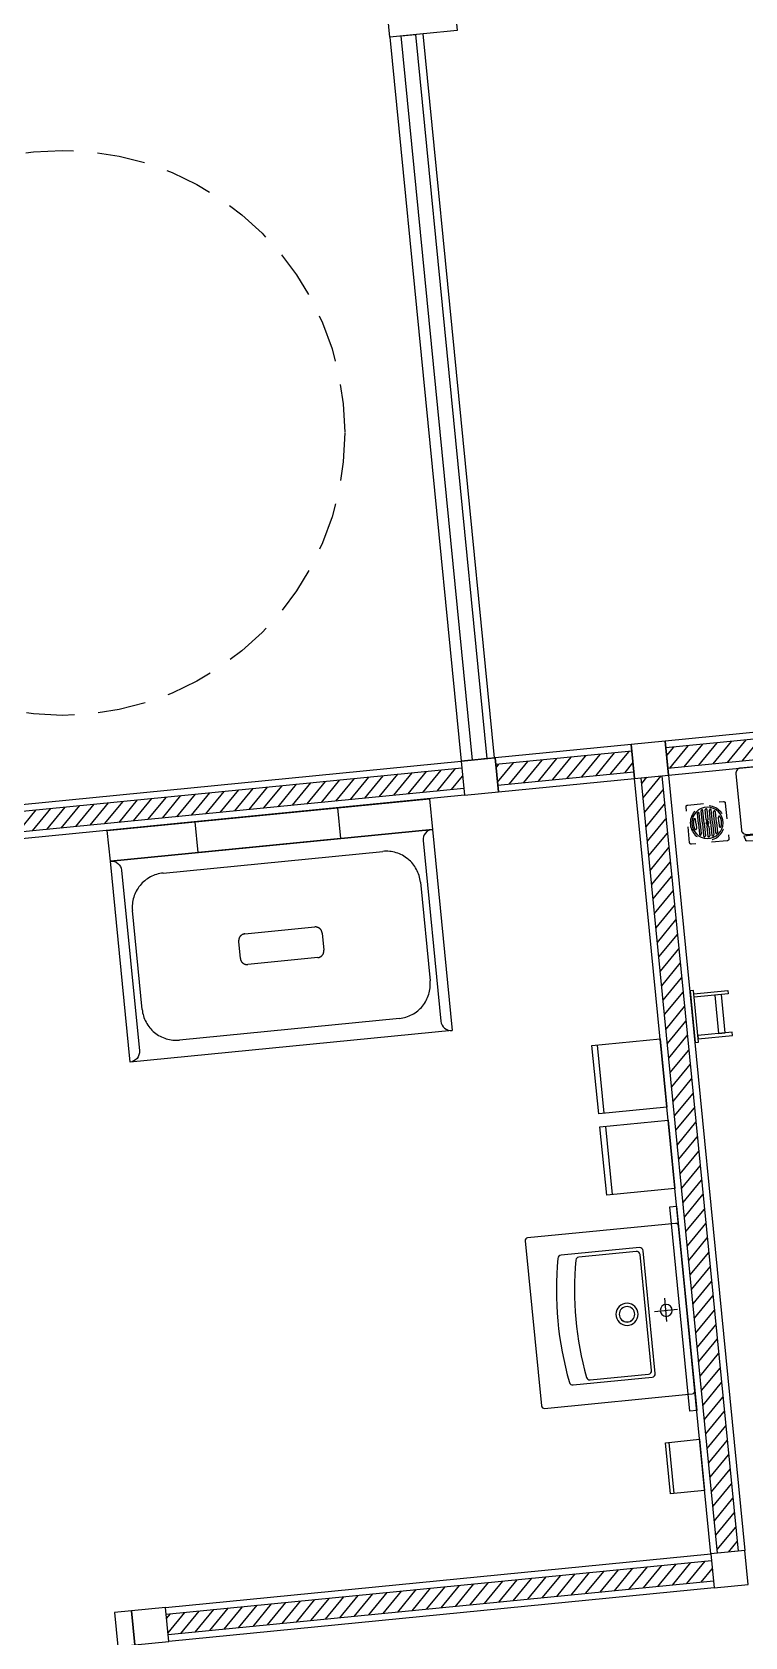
# Model space of a CAD drawing. Header units: millimetres. Extents: x -244126 to 368105, y -173968 to 259060.
# Drawn here: x -165924.63 to -165920.14, y 87852.63 to 87862.74 of the extents above; entities that cross this region are included whole.
import ezdxf
from ezdxf.xclip import XClip

# ---------------------------------------------------------------- set-up
doc = ezdxf.new("R2010")
doc.units = ezdxf.units.MM
doc.header["$MEASUREMENT"] = 0
doc.header["$XCLIPFRAME"] = 0
for name, pattern in [('DASHED2', [0.375, 0.25, -0.125]), ('HIDDEN', [9.525, 6.35, -3.175]), ('HIDDEN2', [0.1875, 0.125, -0.0625])]:
    doc.linetypes.add(name, pattern=pattern)
for name, color, linetype in [('A03-WALL', 3, 'Continuous'), ('A03-WALL HATCH', 251, 'Continuous'), ('A04-PLAN', 1, 'Continuous'), ('A04-PLAN 01', 1, 'Continuous'), ('A04-PLAN 02', 2, 'Continuous'), ('A04-PLAN 03', 3, 'Continuous'), ('A04-PLAN 05-WINDOW 01', 2, 'Continuous'), ('A08-WC 01', 2, 'Continuous'), ('WALL', 2, 'Continuous')]:
    doc.layers.add(name, color=color, linetype=linetype)
pattern_1 = [(224.999723, (-81.793317, -52.235154), (0.021213101, -0.021213306), [])]

# ---------------------------------------------------------------- blocks, each defined once
blk = doc.blocks.new('TF-0514_F-flat-1-flat-1-flat-1-flat-1-flat-1-flat-1')
at = {"color": 0, "linetype": 'ByBlock'}
blk.add_lwpolyline([(-0.2501, -0.008, -0.414214), (-0.2421, 0), (0.2421, 0, -0.414214), (0.2501, -0.008), (0.2501, -0.442, -0.414214), (0.2421, -0.45), (-0.2421, -0.45, -0.414214), (-0.2501, -0.442)], format="xyb", close=True, dxfattribs=at)
at = {"color": 0}
for points in [[(-0.0001, -0.0947), (-0.0001, -0.0272)], [(-0.0322, -0.0609), (0.0357, -0.0609)]]:
    blk.add_lwpolyline(points, dxfattribs=at)
at = {"color": 251}
blk.add_lwpolyline([(-0.1819, -0.362, -0.361962), (-0.1901, -0.3521), (-0.1901, -0.12, -0.414214), (-0.1801, -0.11), (0.1801, -0.11, -0.414214), (0.1901, -0.12), (0.1901, -0.3499, -0.358493), (0.1821, -0.3597, -0.094163)], format="xyb", close=True, dxfattribs=at)
at = {"color": 0}
blk.add_lwpolyline([(-0.1718, -0.3108, -0.364941), (-0.1801, -0.3009), (-0.1801, -0.13, -0.414214), (-0.1701, -0.12), (0.1701, -0.12, -0.414214), (0.1801, -0.13), (0.1801, -0.2988, -0.361472), (0.172, -0.3087, -0.08885)], format="xyb", close=True, dxfattribs=at)
at = {"color": 251}
for centre, radius in [((-0.0001, -0.06), 0.0175), ((-0.0001, -0.175), 0.0226), ((-0.0001, -0.175), 0.0225)]:
    blk.add_circle(centre, radius, dxfattribs=at)
at = {"color": 0}
blk.add_circle((-0.0001, -0.175), 0.0325, dxfattribs=at)
blk = doc.blocks.new('cfsdgvfcv')
at = {"layer": 'A04-PLAN 01', "linetype": 'Continuous'}
for points in [[(2098.0402, -3329.0113), (2098.9852, -3329.0113), (2098.9852, -3329.1013), (2098.0402, -3329.1013)], [(2098.0402, -3329.1013), (2098.9852, -3329.1013), (2098.9852, -3329.6913), (2098.0402, -3329.6913)]]:
    blk.add_lwpolyline(points, close=True, dxfattribs=at)
for points in [[(2098.0402, -3329.1013), (2098.0402, -3329.1013, -0.414214), (2098.0702, -3329.1313), (2098.0702, -3329.6613, -0.414214), (2098.0402, -3329.6913), (2098.0402, -3329.6913)], [(2098.9852, -3329.1013), (2098.9852, -3329.1013, 0.414214), (2098.9552, -3329.1313), (2098.9552, -3329.6613, 0.414214), (2098.9852, -3329.6913), (2098.9852, -3329.6913)]]:
    blk.add_lwpolyline(points, format="xyb", dxfattribs=at)
at = {"layer": 'A04-PLAN 01', "color": 252, "linetype": 'HIDDEN'}
for points in [[(2098.1902, -3329.1513), (2098.8352, -3329.1513, -0.414214), (2098.9352, -3329.2513), (2098.9352, -3329.5413, -0.414214), (2098.8352, -3329.6413), (2098.1902, -3329.6413, -0.414214), (2098.0902, -3329.5413), (2098.0902, -3329.2513, -0.414214)], [(2098.4102, -3329.3513), (2098.6152, -3329.3513, -0.414214), (2098.6352, -3329.3713), (2098.6352, -3329.4213, -0.414214), (2098.6152, -3329.4413), (2098.4102, -3329.4413, -0.414214), (2098.3902, -3329.4213), (2098.3902, -3329.3713, -0.414214)]]:
    blk.add_lwpolyline(points, format="xyb", close=True, dxfattribs=at)
at = {"layer": 'A04-PLAN 02', "linetype": 'Continuous'}
blk.add_lwpolyline([(2098.2981, -3329.0113), (2098.716, -3329.0113), (2098.716, -3329.1013), (2098.2981, -3329.1013)], close=True, dxfattribs=at)
blk = doc.blocks.new('CT-Plumbing-Fixture-ToiletRollHolder-2D-flat-13-flat-11')
at = {"color": 0}
for points in [[(-1.026, 0), (-0.874, 0), (-0.874, -0.01), (-1.026, -0.01)], [(-1.006, -0.11), (-1.006, -0.01), (-1.016, -0.01), (-1.016, -0.11)], [(-0.894, -0.11), (-0.894, -0.01), (-0.884, -0.01), (-0.884, -0.11)], [(-1.006, -0.09), (-1.006, -0.07), (-0.894, -0.07), (-0.894, -0.09)]]:
    blk.add_lwpolyline(points, close=True, dxfattribs=at)
blk = doc.blocks.new('A$C170A2CB1-flat-1-flat-11')
at = {"color": 0}
for p, q in [((-0.5779, 0.467), (-0.5779, 0.5051)), ((-0.5779, 0.5051), (-0.5642, 0.5005)), ((-0.5628, 0.4987), (-0.5609, 0.4651)), ((-0.5813, 0.4673), (-0.5779, 0.467)), ((-0.5813, 0.4326), (-0.5626, 0.4348)), ((-0.5609, 0.4611), (-0.5609, 0.4651)), ((-0.5609, 0.4611), (-0.5589, 0.4601)), ((-0.5609, 0.4391), (-0.5609, 0.4611)), ((-0.5609, 0.4391), (-0.5589, 0.4401)), ((-0.5609, 0.4368), (-0.5609, 0.4391)), ((-0.5589, 0.4401), (-0.5589, 0.4601)), ((-0.4708, 0.3387), (-0.4891, 0.3387)), ((-0.4541, 0.3478), (-0.4708, 0.3387)), ((-0.4708, 0.3059), (-0.4708, 0.3387)), ((-0.4891, 0.3059), (-0.4708, 0.3059)), ((-0.4708, 0.2534), (-0.4708, 0.3059)), ((-0.4708, 0.2534), (-0.4708, 0.2008)), ((-0.4891, 0.2008), (-0.4708, 0.2008)), ((-0.4708, 0.2008), (-0.4708, 0.1681)), ((-0.4708, 0.1681), (-0.4891, 0.1681)), ((-0.4541, 0.1589), (-0.4708, 0.1681))]:
    blk.add_line(p, q, dxfattribs=at)
at = {"color": 251}
blk.add_line((-0.5779, 0.467), (-0.5609, 0.4651), dxfattribs=at)
at = {"color": 0}
for points in [[(-0.3759, 0.0821), (-0.5813, 0.133), (-0.5813, 0.015, -0.414214), (-0.5963, 0), (-0.7613, 0, -0.414214), (-0.7763, 0.015), (-0.7763, 0.255), (-0.7763, 0.495, -0.414214), (-0.7613, 0.51), (-0.5963, 0.51, -0.414214), (-0.5813, 0.495), (-0.5813, 0.4673)], [(-0.5813, 0.4326), (-0.5813, 0.377), (-0.3759, 0.4279, -0.046564), (-0.3099, 0.439)], [(-0.4472, 0.3548, -0.434217), (-0.0501, 0.3387, -0.182634), (-0.019, 0.2534, -2.693815)], [(-0.3099, 0.439, -0.273811), (-0.0264, 0.3296, -0.16845), (0, 0.2534, -2.883082)], [(-0.4541, 0.3478, -0.008985), (-0.4472, 0.3548, -0.182634)], [(-0.4472, 0.1519, 0.434217), (-0.0501, 0.1681, 0.182634), (-0.019, 0.2534, 2.693815)], [(-0.3408, 0.0746, 0.302522), (-0.0264, 0.1772, 0.16845), (0, 0.2534, 2.883082)], [(-0.4541, 0.1589, 0.008985), (-0.4472, 0.1519, 0.182634)]]:
    blk.add_lwpolyline(points, format="xyb", dxfattribs=at)
for points in [[(-0.5813, 0.4673), (-0.5813, 0.4326)], [(-0.5813, 0.133), (-0.5813, 0.255), (-0.5813, 0.377)]]:
    blk.add_lwpolyline(points, dxfattribs=at)
at = {"color": 251}
for points in [[(-0.4472, 0.3776, -0.128175), (-0.3099, 0.439, -0.16845)], [(-0.4472, 0.3548), (-0.4472, 0.3776, -0.416606)], [(-0.4541, 0.2534), (-0.4541, 0.3478, -0.008985)], [(-0.4541, 0.2534), (-0.4541, 0.1589, 0.444938)], [(-0.4472, 0.1519), (-0.4472, 0.1292, 0.416606)], [(-0.4472, 0.1292, 0.101316), (-0.3408, 0.0746, 0.16845)]]:
    blk.add_lwpolyline(points, format="xyb", dxfattribs=at)
at = {"color": 0}
for centre, radius, start, end in [((-0.5648, 0.4986), 0.002, 3.2705, 71.5651), ((-0.5629, 0.4368), 0.002, 276.9927, 0), ((-0.4891, 0.3223), 0.0164, 90, 270), ((-0.4891, 0.1844), 0.0164, 90, 270), ((-0.2835, 0.43), 0.36, 255.1314, 260.8494)]:
    blk.add_arc(centre, radius, start, end, dxfattribs=at)
blk = doc.blocks.new('Floor Drain 115x115-1-flat-1-flat-11')
at = {"color": 251}
for p, q in [((-0.0104, 0.0031), (-0.0383, 0.0031)), ((0, 0.0151), (-0.0366, 0.0151)), ((0, 0.0096), (-0.0366, 0.0096)), ((0, 0.0266), (-0.0304, 0.0266)), ((0, 0.0211), (-0.0304, 0.0211)), ((0, 0.0336), (-0.0132, 0.0336)), ((-0.0022, 0.0007), (-0.0022, -0.0003)), ((-0.0022, 0.0007), (-0.0015, 0.0007)), ((-0.0005, 0.0024), (-0.0005, 0.0017)), ((-0.0005, 0.0024), (0, 0.0024)), ((0, 0.0336), (0.0132, 0.0336)), ((0, 0.0266), (0.0304, 0.0266)), ((0, 0.0211), (0.0304, 0.0211)), ((0, 0.0151), (0.0366, 0.0151)), ((0, 0.0096), (0.0366, 0.0096)), ((0.0005, 0.0024), (0, 0.0024)), ((0.0005, 0.0024), (0.0005, 0.0017)), ((0.0022, 0.0007), (0.0015, 0.0007)), ((0.0022, 0.0007), (0.0022, -0.0003)), ((0.0104, 0.0031), (0.0383, 0.0031)), ((-0.0104, -0.0027), (-0.0383, -0.0027)), ((0, -0.0092), (-0.0366, -0.0092)), ((0, -0.0147), (-0.0366, -0.0147)), ((0, -0.0207), (-0.0304, -0.0207)), ((0, -0.0262), (-0.0304, -0.0262)), ((0, -0.0332), (-0.0132, -0.0332)), ((-0.0022, -0.0003), (-0.0015, -0.0003)), ((-0.0005, -0.0013), (-0.0005, -0.002)), ((-0.0005, -0.002), (0, -0.002)), ((0.0005, -0.002), (0, -0.002)), ((0, -0.0092), (0.0366, -0.0092)), ((0, -0.0147), (0.0366, -0.0147)), ((0, -0.0207), (0.0304, -0.0207)), ((0, -0.0262), (0.0304, -0.0262)), ((0, -0.0332), (0.0132, -0.0332)), ((0.0005, -0.0013), (0.0005, -0.002)), ((0.0022, -0.0003), (0.0015, -0.0003)), ((0.0104, -0.0027), (0.0383, -0.0027))]:
    blk.add_line(p, q, dxfattribs=at)
at = {"color": 0, "linetype": 'HIDDEN2', "ltscale": 0.2}
blk.add_lwpolyline([(0.0525, -0.0575, 0.414214), (0.0575, -0.0525), (0.0575, 0.0525, 0.414214), (0.0525, 0.0575), (-0.0525, 0.0575, 0.414214), (-0.0575, 0.0525), (-0.0575, -0.0525, 0.414214), (-0.0525, -0.0575)], format="xyb", close=True, dxfattribs=at)
at = {"color": 251}
for points in [[(-0.0383, -0.0027, -0.025281), (-0.0386, -0.0027, -0.025147), (-0.0389, -0.0027, -0.024923), (-0.0391, -0.0026, -0.024654), (-0.0394, -0.0025, -0.024383), (-0.0397, -0.0024, -0.024147), (-0.0399, -0.0022, -0.023973), (-0.0401, -0.0021, -0.023881), (-0.0403, -0.0019, -0.023881), (-0.0405, -0.0017, -0.023973), (-0.0407, -0.0015, -0.024147), (-0.0408, -0.0012, -0.024383), (-0.0409, -0.001, -0.024654), (-0.041, -0.0007, -0.024923), (-0.0411, -0.0004, -0.025147), (-0.0412, -0.0001, -0.025281), (-0.0412, 0.0002, -0.025278), (-0.0412, 0.0005, -0.025138), (-0.0411, 0.0008, -0.024909), (-0.041, 0.001, -0.024638), (-0.0409, 0.0013, -0.024366), (-0.0408, 0.0015, -0.02413), (-0.0407, 0.0018, -0.023958), (-0.0405, 0.002, -0.023869), (-0.0403, 0.0022, -0.023874), (-0.0401, 0.0024, -0.023971), (-0.0399, 0.0026, -0.02415), (-0.0397, 0.0027, -0.024393), (-0.0394, 0.0028, -0.024671), (-0.0391, 0.0029, -0.024945), (-0.0389, 0.003, -0.025175), (-0.0386, 0.0031, -0.025313), (-0.0383, 0.0031)], [(-0.0366, 0.0096, -0.025311), (-0.0368, 0.0096, -0.025173), (-0.0371, 0.0096, -0.024945), (-0.0374, 0.0097, -0.024672), (-0.0376, 0.0098, -0.024395), (-0.0379, 0.0099, -0.024152), (-0.0381, 0.01, -0.023973), (-0.0383, 0.0102, -0.023876), (-0.0385, 0.0104, -0.023871), (-0.0387, 0.0106, -0.02396), (-0.0388, 0.0108, -0.024131), (-0.039, 0.011, -0.024366), (-0.0391, 0.0112, -0.024637), (-0.0392, 0.0115, -0.024907), (-0.0393, 0.0118, -0.025135), (-0.0393, 0.012, -0.025274), (-0.0393, 0.0123, -0.025251), (-0.0393, 0.0126, -0.025125), (-0.0393, 0.0129, -0.024908), (-0.0392, 0.0131, -0.024647), (-0.0391, 0.0134, -0.024382), (-0.039, 0.0136, -0.02415), (-0.0388, 0.0139, -0.02398), (-0.0387, 0.0141, -0.023891), (-0.0385, 0.0143, -0.023893), (-0.0383, 0.0144, -0.023985), (-0.0381, 0.0146, -0.024158), (-0.0379, 0.0147, -0.024393), (-0.0376, 0.0149, -0.024662), (-0.0374, 0.0149, -0.024927), (-0.0371, 0.015, -0.025147), (-0.0368, 0.0151, -0.025278), (-0.0366, 0.0151)], [(-0.0304, 0.0211, -0.025277), (-0.0307, 0.0211, -0.025144), (-0.031, 0.0211, -0.024922), (-0.0312, 0.0212, -0.024654), (-0.0315, 0.0213, -0.024384), (-0.0317, 0.0214, -0.024149), (-0.0319, 0.0215, -0.023975), (-0.0321, 0.0217, -0.023884), (-0.0323, 0.0219, -0.023884), (-0.0325, 0.0221, -0.023975), (-0.0327, 0.0223, -0.024149), (-0.0328, 0.0225, -0.024384), (-0.0329, 0.0227, -0.024654), (-0.033, 0.023, -0.024922), (-0.0331, 0.0233, -0.025144), (-0.0331, 0.0235, -0.025277), (-0.0331, 0.0238, -0.025277), (-0.0331, 0.0241, -0.025144), (-0.0331, 0.0244, -0.024922), (-0.033, 0.0246, -0.024654), (-0.0329, 0.0249, -0.024384), (-0.0328, 0.0251, -0.024149), (-0.0327, 0.0254, -0.023975), (-0.0325, 0.0256, -0.023884), (-0.0323, 0.0258, -0.023884), (-0.0321, 0.0259, -0.023975), (-0.0319, 0.0261, -0.024149), (-0.0317, 0.0262, -0.024384), (-0.0315, 0.0264, -0.024654), (-0.0312, 0.0264, -0.024922), (-0.031, 0.0265, -0.025144), (-0.0307, 0.0266, -0.025277), (-0.0304, 0.0266)], [(-0.0132, 0.0336, -0.025274), (-0.0135, 0.0336, -0.025135), (-0.0137, 0.0336, -0.024907), (-0.014, 0.0337, -0.024637), (-0.0143, 0.0338, -0.024366), (-0.0145, 0.0339, -0.024131), (-0.0147, 0.034, -0.02396), (-0.0149, 0.0342, -0.023871), (-0.0151, 0.0344, -0.023876), (-0.0153, 0.0346, -0.023973), (-0.0155, 0.0348, -0.024152), (-0.0156, 0.035, -0.024395), (-0.0157, 0.0352, -0.024672), (-0.0158, 0.0355, -0.024945), (-0.0159, 0.0358, -0.025173), (-0.0159, 0.036, -0.025311), (-0.0159, 0.0363, -0.019531), (-0.0159, 0.0365, -0.019414), (-0.0159, 0.0367, -0.01928), (-0.0159, 0.037, -0.019142), (-0.0158, 0.0372, -0.019015), (-0.0157, 0.0374, -0.018908), (-0.0156, 0.0375, -0.01883), (-0.0155, 0.0377, -0.018787), (-0.0154, 0.0379, -0.018781), (-0.0153, 0.0381, -0.018812), (-0.0152, 0.0382, -0.018878), (-0.015, 0.0384, -0.018975), (-0.0149, 0.0385, -0.019092), (-0.0147, 0.0386, -0.019222), (-0.0145, 0.0387, -0.01935), (-0.0143, 0.0388, -0.019463), (-0.0141, 0.0389)], [(-0.0141, 0.0389, -0.010943), (-0.0124, 0.0395, -0.010929), (-0.0107, 0.04, -0.01092), (-0.0089, 0.0404, -0.010916), (-0.0072, 0.0408, -0.010916), (-0.0054, 0.041, -0.010922), (-0.0036, 0.0412, -0.010933), (-0.0018, 0.0413, -0.010948), (0, 0.0414)], [(-0.0104, 0.0031, -0.02531), (-0.0101, 0.0031, -0.025166), (-0.0098, 0.003, -0.024932), (-0.0095, 0.0029, -0.024655), (-0.0093, 0.0028, -0.024376), (-0.009, 0.0027, -0.024134), (-0.0088, 0.0026, -0.023956), (-0.0086, 0.0024, -0.023862), (-0.0083, 0.0022, -0.023862), (-0.0082, 0.002, -0.023956), (-0.008, 0.0018, -0.024134), (-0.0078, 0.0015, -0.024376), (-0.0077, 0.0013, -0.024655), (-0.0076, 0.001, -0.024932), (-0.0076, 0.0008, -0.025166), (-0.0075, 0.0005, -0.02531), (-0.0075, 0.0002, -0.025313), (-0.0075, -0.0001, -0.025175), (-0.0076, -0.0004, -0.024945), (-0.0076, -0.0007, -0.024671), (-0.0077, -0.001, -0.024393), (-0.0078, -0.0012, -0.02415), (-0.008, -0.0015, -0.023971), (-0.0082, -0.0017, -0.023874), (-0.0083, -0.0019, -0.023869), (-0.0086, -0.0021, -0.023958), (-0.0088, -0.0022, -0.02413), (-0.009, -0.0024, -0.024366), (-0.0093, -0.0025, -0.024638), (-0.0095, -0.0026, -0.024909), (-0.0098, -0.0027, -0.025138), (-0.0101, -0.0027, -0.025278), (-0.0104, -0.0027)], [(-0.0005, 0.0017, -0.012652), (-0.0005, 0.0016, -0.012633), (-0.0005, 0.0016, -0.012598), (-0.0005, 0.0015, -0.01255), (-0.0005, 0.0015, -0.012493), (-0.0005, 0.0014, -0.012429), (-0.0005, 0.0014, -0.01236), (-0.0006, 0.0013, -0.01229), (-0.0006, 0.0013, -0.012222), (-0.0006, 0.0012, -0.012156), (-0.0006, 0.0012, -0.012096), (-0.0006, 0.0011, -0.012043), (-0.0007, 0.0011, -0.011999), (-0.0007, 0.0011, -0.011965), (-0.0007, 0.001, -0.011942), (-0.0008, 0.001, -0.01193), (-0.0008, 0.001, -0.01193), (-0.0008, 0.0009, -0.011942), (-0.0009, 0.0009, -0.011965), (-0.0009, 0.0009, -0.011999), (-0.0009, 0.0008, -0.012043), (-0.001, 0.0008, -0.012096), (-0.001, 0.0008, -0.012156), (-0.0011, 0.0008, -0.012222), (-0.0011, 0.0007, -0.01229), (-0.0012, 0.0007, -0.01236), (-0.0012, 0.0007, -0.012429), (-0.0012, 0.0007, -0.012493), (-0.0013, 0.0007, -0.01255), (-0.0013, 0.0007, -0.012598), (-0.0014, 0.0007, -0.012633), (-0.0014, 0.0007, -0.012652), (-0.0015, 0.0007)], [(0, 0.0414, -0.010947), (0.0018, 0.0413, -0.010931), (0.0036, 0.0412, -0.010921), (0.0054, 0.041, -0.010916), (0.0072, 0.0408, -0.010918), (0.0089, 0.0404, -0.010926), (0.0107, 0.04, -0.01094), (0.0124, 0.0395, -0.010959), (0.0141, 0.0389)], [(0.0015, 0.0007, -0.012652), (0.0014, 0.0007, -0.012633), (0.0014, 0.0007, -0.012598), (0.0013, 0.0007, -0.01255), (0.0013, 0.0007, -0.012493), (0.0013, 0.0007, -0.012429), (0.0012, 0.0007, -0.01236), (0.0012, 0.0007, -0.01229), (0.0011, 0.0007, -0.012222), (0.0011, 0.0008, -0.012156), (0.001, 0.0008, -0.012096), (0.001, 0.0008, -0.012043), (0.0009, 0.0008, -0.011999), (0.0009, 0.0009, -0.011965), (0.0009, 0.0009, -0.011942), (0.0008, 0.0009, -0.01193), (0.0008, 0.001, -0.01193), (0.0008, 0.001, -0.011942), (0.0007, 0.001, -0.011965), (0.0007, 0.0011, -0.011999), (0.0007, 0.0011, -0.012043), (0.0006, 0.0011, -0.012096), (0.0006, 0.0012, -0.012156), (0.0006, 0.0012, -0.012222), (0.0006, 0.0013, -0.01229), (0.0006, 0.0013, -0.01236), (0.0005, 0.0014, -0.012429), (0.0005, 0.0014, -0.012493), (0.0005, 0.0015, -0.01255), (0.0005, 0.0015, -0.012598), (0.0005, 0.0016, -0.012633), (0.0005, 0.0016, -0.012652), (0.0005, 0.0017)], [(0.0104, -0.0027, -0.025278), (0.0101, -0.0027, -0.025138), (0.0098, -0.0027, -0.024909), (0.0095, -0.0026, -0.024638), (0.0093, -0.0025, -0.024366), (0.009, -0.0024, -0.02413), (0.0088, -0.0022, -0.023958), (0.0086, -0.0021, -0.023869), (0.0084, -0.0019, -0.023874), (0.0082, -0.0017, -0.023971), (0.008, -0.0015, -0.02415), (0.0079, -0.0012, -0.024393), (0.0077, -0.001, -0.024671), (0.0076, -0.0007, -0.024945), (0.0076, -0.0004, -0.025175), (0.0075, -0.0001, -0.025313), (0.0075, 0.0002, -0.02531), (0.0075, 0.0005, -0.025166), (0.0076, 0.0008, -0.024932), (0.0076, 0.001, -0.024655), (0.0077, 0.0013, -0.024376), (0.0079, 0.0015, -0.024134), (0.008, 0.0018, -0.023956), (0.0082, 0.002, -0.023862), (0.0084, 0.0022, -0.023862), (0.0086, 0.0024, -0.023956), (0.0088, 0.0026, -0.024134), (0.009, 0.0027, -0.024376), (0.0093, 0.0028, -0.024655), (0.0095, 0.0029, -0.024932), (0.0098, 0.003, -0.025166), (0.0101, 0.0031, -0.02531), (0.0104, 0.0031)], [(0.0158, 0.0354, -0.019529), (0.0157, 0.0352, -0.019418), (0.0156, 0.035, -0.019289), (0.0155, 0.0348, -0.019156), (0.0154, 0.0346, -0.019033), (0.0152, 0.0345, -0.01893), (0.0151, 0.0343, -0.018855), (0.0149, 0.0342, -0.018814), (0.0148, 0.0341, -0.01881), (0.0146, 0.034, -0.018842), (0.0144, 0.0339, -0.018909), (0.0142, 0.0338, -0.019005), (0.014, 0.0337, -0.019123), (0.0138, 0.0336, -0.01925), (0.0136, 0.0336, -0.019377), (0.0134, 0.0336, -0.019487), (0.0132, 0.0336)], [(0.0141, 0.0389, -0.012674), (0.0143, 0.0389, -0.012652), (0.0144, 0.0388, -0.012614), (0.0145, 0.0387, -0.012564), (0.0146, 0.0387, -0.024946), (0.0148, 0.0385, -0.024664), (0.0151, 0.0383, -0.024382), (0.0152, 0.0381, -0.024135), (0.0154, 0.0379, -0.023954), (0.0156, 0.0377, -0.023856), (0.0157, 0.0375, -0.023852), (0.0158, 0.0372, -0.023942), (0.0159, 0.037, -0.024117), (0.0159, 0.0367, -0.024356), (0.0159, 0.0365, -0.024632), (0.0159, 0.0362, -0.024908), (0.0159, 0.0359, -0.012544), (0.0159, 0.0358, -0.012593), (0.0159, 0.0357, -0.01263), (0.0158, 0.0355, -0.012651), (0.0158, 0.0354)], [(0.0304, 0.0266, -0.025277), (0.0307, 0.0266, -0.025144), (0.031, 0.0265, -0.024922), (0.0312, 0.0264, -0.024654), (0.0315, 0.0264, -0.024384), (0.0317, 0.0262, -0.024149), (0.0319, 0.0261, -0.023975), (0.0322, 0.0259, -0.023884), (0.0323, 0.0258, -0.023884), (0.0325, 0.0256, -0.023975), (0.0327, 0.0254, -0.024149), (0.0328, 0.0251, -0.024384), (0.0329, 0.0249, -0.024654), (0.033, 0.0246, -0.024922), (0.0331, 0.0244, -0.025144), (0.0331, 0.0241, -0.025277), (0.0332, 0.0238, -0.025277), (0.0331, 0.0235, -0.025144), (0.0331, 0.0233, -0.024922), (0.033, 0.023, -0.024654), (0.0329, 0.0227, -0.024384), (0.0328, 0.0225, -0.024149), (0.0327, 0.0223, -0.023975), (0.0325, 0.0221, -0.023884), (0.0323, 0.0219, -0.023884), (0.0322, 0.0217, -0.023975), (0.0319, 0.0215, -0.024149), (0.0317, 0.0214, -0.024384), (0.0315, 0.0213, -0.024654), (0.0312, 0.0212, -0.024922), (0.031, 0.0211, -0.025144), (0.0307, 0.0211, -0.025277), (0.0304, 0.0211)], [(0.0366, 0.0151, -0.025278), (0.0368, 0.0151, -0.025147), (0.0371, 0.015, -0.024927), (0.0374, 0.0149, -0.024662), (0.0376, 0.0149, -0.024393), (0.0379, 0.0147, -0.024158), (0.0381, 0.0146, -0.023985), (0.0383, 0.0144, -0.023893), (0.0385, 0.0143, -0.023891), (0.0387, 0.0141, -0.02398), (0.0388, 0.0139, -0.02415), (0.039, 0.0136, -0.024382), (0.0391, 0.0134, -0.024647), (0.0392, 0.0131, -0.024908), (0.0393, 0.0129, -0.025125), (0.0393, 0.0126, -0.025251), (0.0393, 0.0123, -0.025274), (0.0393, 0.012, -0.025135), (0.0393, 0.0118, -0.024907), (0.0392, 0.0115, -0.024637), (0.0391, 0.0112, -0.024366), (0.039, 0.011, -0.024131), (0.0388, 0.0108, -0.02396), (0.0387, 0.0106, -0.023871), (0.0385, 0.0104, -0.023876), (0.0383, 0.0102, -0.023973), (0.0381, 0.01, -0.024152), (0.0379, 0.0099, -0.024395), (0.0376, 0.0098, -0.024672), (0.0374, 0.0097, -0.024945), (0.0371, 0.0096, -0.025173), (0.0368, 0.0096, -0.025311), (0.0366, 0.0096)], [(0.0383, 0.0031, -0.02531), (0.0386, 0.0031, -0.025166), (0.0389, 0.003, -0.024932), (0.0391, 0.0029, -0.024655), (0.0394, 0.0028, -0.024376), (0.0397, 0.0027, -0.024134), (0.0399, 0.0026, -0.023956), (0.0401, 0.0024, -0.023862), (0.0403, 0.0022, -0.023862), (0.0405, 0.002, -0.023956), (0.0407, 0.0018, -0.024134), (0.0408, 0.0015, -0.024376), (0.041, 0.0013, -0.024655), (0.041, 0.001, -0.024932), (0.0411, 0.0008, -0.025166), (0.0412, 0.0005, -0.02531), (0.0412, 0.0002, -0.025313), (0.0412, -0.0001, -0.025175), (0.0411, -0.0004, -0.024945), (0.041, -0.0007, -0.024671), (0.041, -0.001, -0.024393), (0.0408, -0.0012, -0.02415), (0.0407, -0.0015, -0.023971), (0.0405, -0.0017, -0.023874), (0.0403, -0.0019, -0.023869), (0.0401, -0.0021, -0.023958), (0.0399, -0.0022, -0.02413), (0.0397, -0.0024, -0.024366), (0.0394, -0.0025, -0.024638), (0.0391, -0.0026, -0.024909), (0.0389, -0.0027, -0.025138), (0.0386, -0.0027, -0.025278), (0.0383, -0.0027)], [(-0.0366, -0.0147, -0.025311), (-0.0368, -0.0147, -0.025173), (-0.0371, -0.0147, -0.024945), (-0.0374, -0.0146, -0.024672), (-0.0376, -0.0145, -0.024395), (-0.0379, -0.0144, -0.024152), (-0.0381, -0.0143, -0.023973), (-0.0383, -0.0141, -0.023876), (-0.0385, -0.0139, -0.023871), (-0.0387, -0.0137, -0.02396), (-0.0388, -0.0135, -0.024131), (-0.039, -0.0133, -0.024366), (-0.0391, -0.0131, -0.024637), (-0.0392, -0.0128, -0.024907), (-0.0393, -0.0125, -0.025135), (-0.0393, -0.0123, -0.025274), (-0.0393, -0.012, -0.025299), (-0.0393, -0.0117, -0.025154), (-0.0393, -0.0114, -0.024921), (-0.0392, -0.0112, -0.024645), (-0.0391, -0.0109, -0.024369), (-0.039, -0.0107, -0.024129), (-0.0388, -0.0104, -0.023954), (-0.0387, -0.0102, -0.023864), (-0.0385, -0.01, -0.023867), (-0.0383, -0.0099, -0.023963), (-0.0381, -0.0097, -0.024143), (-0.0379, -0.0096, -0.024386), (-0.0376, -0.0094, -0.024664), (-0.0374, -0.0094, -0.02494), (-0.0371, -0.0093, -0.02517), (-0.0368, -0.0092, -0.02531), (-0.0366, -0.0092)], [(-0.0304, -0.0262, -0.025311), (-0.0307, -0.0262, -0.025173), (-0.031, -0.0262, -0.024945), (-0.0312, -0.0261, -0.024672), (-0.0315, -0.026, -0.024395), (-0.0317, -0.0259, -0.024152), (-0.0319, -0.0258, -0.023973), (-0.0321, -0.0256, -0.023876), (-0.0323, -0.0254, -0.023871), (-0.0325, -0.0252, -0.02396), (-0.0327, -0.025, -0.024131), (-0.0328, -0.0248, -0.024366), (-0.0329, -0.0246, -0.024637), (-0.033, -0.0243, -0.024907), (-0.0331, -0.024, -0.025135), (-0.0331, -0.0238, -0.025274), (-0.0331, -0.0235, -0.025299), (-0.0331, -0.0232, -0.025154), (-0.0331, -0.0229, -0.024921), (-0.033, -0.0227, -0.024645), (-0.0329, -0.0224, -0.024369), (-0.0328, -0.0222, -0.024129), (-0.0327, -0.0219, -0.023954), (-0.0325, -0.0217, -0.023864), (-0.0323, -0.0215, -0.023867), (-0.0321, -0.0214, -0.023963), (-0.0319, -0.0212, -0.024143), (-0.0317, -0.0211, -0.024386), (-0.0315, -0.0209, -0.024664), (-0.0312, -0.0209, -0.02494), (-0.031, -0.0208, -0.02517), (-0.0307, -0.0207, -0.02531), (-0.0304, -0.0207)], [(-0.0141, -0.0386, -0.012674), (-0.0143, -0.0385, -0.012651), (-0.0144, -0.0385, -0.012614), (-0.0145, -0.0384, -0.012564), (-0.0146, -0.0383, -0.024945), (-0.0148, -0.0382, -0.024665), (-0.0151, -0.038, -0.024386), (-0.0152, -0.0378, -0.024142), (-0.0154, -0.0376, -0.023965), (-0.0155, -0.0374, -0.023872), (-0.0157, -0.0371, -0.023874), (-0.0158, -0.0369, -0.02397), (-0.0159, -0.0367, -0.024151), (-0.0159, -0.0364, -0.024396), (-0.0159, -0.0361, -0.024678), (-0.0159, -0.0359, -0.024958), (-0.0159, -0.0356, -0.01257), (-0.0159, -0.0354, -0.01262), (-0.0159, -0.0353, -0.012657), (-0.0158, -0.0352, -0.012678), (-0.0158, -0.035)], [(-0.0158, -0.035, -0.01961), (-0.0157, -0.0348, -0.019479), (-0.0156, -0.0347, -0.019332), (-0.0155, -0.0345, -0.019183), (-0.0154, -0.0343, -0.019045), (-0.0152, -0.0341, -0.01893), (-0.0151, -0.034, -0.018847), (-0.0149, -0.0339, -0.0188), (-0.0148, -0.0337, -0.018793), (-0.0146, -0.0336, -0.018826), (-0.0144, -0.0335, -0.018896), (-0.0142, -0.0334, -0.018998), (-0.014, -0.0334, -0.019124), (-0.0138, -0.0333, -0.019263), (-0.0136, -0.0333, -0.019402), (-0.0134, -0.0332, -0.019527), (-0.0132, -0.0332)], [(0, -0.041, -0.010967), (-0.0018, -0.041, -0.010947), (-0.0036, -0.0409, -0.01093), (-0.0054, -0.0407, -0.010919), (-0.0072, -0.0404, -0.010913), (-0.0089, -0.0401, -0.010912), (-0.0107, -0.0396, -0.010916), (-0.0124, -0.0391, -0.010924), (-0.0141, -0.0386)], [(-0.0015, -0.0003, -0.012652), (-0.0014, -0.0003, -0.012633), (-0.0014, -0.0003, -0.012598), (-0.0013, -0.0003, -0.01255), (-0.0013, -0.0004, -0.012493), (-0.0012, -0.0004, -0.012429), (-0.0012, -0.0004, -0.01236), (-0.0012, -0.0004, -0.01229), (-0.0011, -0.0004, -0.012222), (-0.0011, -0.0004, -0.012156), (-0.001, -0.0005, -0.012096), (-0.001, -0.0005, -0.012043), (-0.0009, -0.0005, -0.011999), (-0.0009, -0.0005, -0.011965), (-0.0009, -0.0006, -0.011942), (-0.0008, -0.0006, -0.01193), (-0.0008, -0.0006, -0.01193), (-0.0008, -0.0007, -0.011942), (-0.0007, -0.0007, -0.011965), (-0.0007, -0.0007, -0.011999), (-0.0007, -0.0008, -0.012043), (-0.0006, -0.0008, -0.012096), (-0.0006, -0.0009, -0.012156), (-0.0006, -0.0009, -0.012222), (-0.0006, -0.0009, -0.01229), (-0.0006, -0.001, -0.01236), (-0.0005, -0.001, -0.012429), (-0.0005, -0.0011, -0.012493), (-0.0005, -0.0011, -0.01255), (-0.0005, -0.0012, -0.012598), (-0.0005, -0.0012, -0.012633), (-0.0005, -0.0013, -0.012652), (-0.0005, -0.0013)], [(0.0141, -0.0386, -0.01094), (0.0124, -0.0391, -0.010926), (0.0107, -0.0396, -0.010917), (0.0089, -0.0401, -0.010915), (0.0072, -0.0404, -0.010919), (0.0054, -0.0407, -0.010929), (0.0036, -0.0409, -0.010945), (0.0018, -0.041, -0.010966), (0, -0.041)], [(0.0005, -0.0013, -0.012652), (0.0005, -0.0013, -0.012633), (0.0005, -0.0012, -0.012598), (0.0005, -0.0012, -0.01255), (0.0005, -0.0011, -0.012493), (0.0005, -0.0011, -0.012429), (0.0005, -0.001, -0.01236), (0.0006, -0.001, -0.01229), (0.0006, -0.0009, -0.012222), (0.0006, -0.0009, -0.012156), (0.0006, -0.0009, -0.012096), (0.0006, -0.0008, -0.012043), (0.0007, -0.0008, -0.011999), (0.0007, -0.0007, -0.011965), (0.0007, -0.0007, -0.011942), (0.0008, -0.0007, -0.01193), (0.0008, -0.0006, -0.01193), (0.0008, -0.0006, -0.011942), (0.0009, -0.0006, -0.011965), (0.0009, -0.0005, -0.011999), (0.0009, -0.0005, -0.012043), (0.001, -0.0005, -0.012096), (0.001, -0.0005, -0.012156), (0.0011, -0.0004, -0.012222), (0.0011, -0.0004, -0.01229), (0.0012, -0.0004, -0.01236), (0.0012, -0.0004, -0.012429), (0.0013, -0.0004, -0.012493), (0.0013, -0.0004, -0.01255), (0.0013, -0.0003, -0.012598), (0.0014, -0.0003, -0.012633), (0.0014, -0.0003, -0.012652), (0.0015, -0.0003)], [(0.0132, -0.0332, -0.025299), (0.0135, -0.0332, -0.025154), (0.0137, -0.0333, -0.024921), (0.014, -0.0334, -0.024645), (0.0143, -0.0334, -0.024369), (0.0145, -0.0336, -0.024129), (0.0147, -0.0337, -0.023954), (0.0149, -0.0339, -0.023864), (0.0151, -0.034, -0.023867), (0.0153, -0.0342, -0.023963), (0.0155, -0.0344, -0.024143), (0.0156, -0.0347, -0.024386), (0.0157, -0.0349, -0.024664), (0.0158, -0.0352, -0.02494), (0.0159, -0.0354, -0.02517), (0.0159, -0.0357, -0.02531), (0.0159, -0.036, -0.019531), (0.0159, -0.0362, -0.019415), (0.0159, -0.0364, -0.019282), (0.0159, -0.0366, -0.019147), (0.0158, -0.0368, -0.019022), (0.0157, -0.037, -0.018918), (0.0156, -0.0372, -0.018844), (0.0155, -0.0374, -0.018805), (0.0154, -0.0376, -0.018803), (0.0153, -0.0377, -0.018839), (0.0152, -0.0379, -0.01891), (0.015, -0.038, -0.01901), (0.0149, -0.0382, -0.019132), (0.0147, -0.0383, -0.019265), (0.0145, -0.0384, -0.019396), (0.0143, -0.0385, -0.019511), (0.0141, -0.0386)], [(0.0304, -0.0207, -0.02531), (0.0307, -0.0207, -0.02517), (0.031, -0.0208, -0.02494), (0.0312, -0.0209, -0.024664), (0.0315, -0.0209, -0.024386), (0.0317, -0.0211, -0.024143), (0.0319, -0.0212, -0.023963), (0.0322, -0.0214, -0.023867), (0.0323, -0.0215, -0.023864), (0.0325, -0.0217, -0.023954), (0.0327, -0.0219, -0.024129), (0.0328, -0.0222, -0.024369), (0.0329, -0.0224, -0.024645), (0.033, -0.0227, -0.024921), (0.0331, -0.0229, -0.025154), (0.0331, -0.0232, -0.025299), (0.0332, -0.0235, -0.025274), (0.0331, -0.0238, -0.025135), (0.0331, -0.024, -0.024907), (0.033, -0.0243, -0.024637), (0.0329, -0.0246, -0.024366), (0.0328, -0.0248, -0.024131), (0.0327, -0.025, -0.02396), (0.0325, -0.0252, -0.023871), (0.0323, -0.0254, -0.023876), (0.0322, -0.0256, -0.023973), (0.0319, -0.0258, -0.024152), (0.0317, -0.0259, -0.024395), (0.0315, -0.026, -0.024672), (0.0312, -0.0261, -0.024945), (0.031, -0.0262, -0.025173), (0.0307, -0.0262, -0.025311), (0.0304, -0.0262)], [(0.0366, -0.0092, -0.02531), (0.0368, -0.0092, -0.02517), (0.0371, -0.0093, -0.02494), (0.0374, -0.0094, -0.024664), (0.0376, -0.0094, -0.024386), (0.0379, -0.0096, -0.024143), (0.0381, -0.0097, -0.023963), (0.0383, -0.0099, -0.023867), (0.0385, -0.01, -0.023864), (0.0387, -0.0102, -0.023954), (0.0388, -0.0104, -0.024129), (0.039, -0.0107, -0.024369), (0.0391, -0.0109, -0.024645), (0.0392, -0.0112, -0.024921), (0.0393, -0.0114, -0.025154), (0.0393, -0.0117, -0.025299), (0.0393, -0.012, -0.025274), (0.0393, -0.0123, -0.025135), (0.0393, -0.0125, -0.024907), (0.0392, -0.0128, -0.024637), (0.0391, -0.0131, -0.024366), (0.039, -0.0133, -0.024131), (0.0388, -0.0135, -0.02396), (0.0387, -0.0137, -0.023871), (0.0385, -0.0139, -0.023876), (0.0383, -0.0141, -0.023973), (0.0381, -0.0143, -0.024152), (0.0379, -0.0144, -0.024395), (0.0376, -0.0145, -0.024672), (0.0374, -0.0146, -0.024945), (0.0371, -0.0147, -0.025173), (0.0368, -0.0147, -0.025311), (0.0366, -0.0147)]]:
    blk.add_lwpolyline(points, format="xyb", dxfattribs=at)
at = {"color": 251, "linetype": 'HIDDEN2', "ltscale": 0.3}
blk.add_circle((0, 0), 0.0502, dxfattribs=at)
at = {"color": 0}
blk.add_circle((-0.0001, 0.0002), 0.0457, dxfattribs=at)
at = {"color": 251}
for radius in [0.00425, 0.004]:
    blk.add_circle((0, 0.0002), radius, dxfattribs=at)
blk = doc.blocks.new('A$C02113A6B-flat-1-flat-11')
at = {"layer": 'A04-PLAN 03'}
blk.add_blockref('Floor Drain 115x115-1-flat-1-flat-11', (0, -0.0575), dxfattribs=at)
blk = doc.blocks.new('A$Cb154329e')
at = {"layer": 'A03-WALL HATCH'}
h = blk.add_hatch(dxfattribs=at)
h.set_pattern_fill('_USER', color=256, scale=0.03, angle=224.9997, pattern_type=0)
h.set_pattern_definition(pattern_1)
h.paths.add_polyline_path([(8.1, 17.2126), (8.1, 17.2726), (10.4014, 17.2726), (10.4014, 17.2126)])
h = blk.add_hatch(dxfattribs=at)
h.set_pattern_fill('_USER', color=256, scale=0.03, angle=224.9997, pattern_type=0)
h.set_pattern_definition(pattern_1)
h.paths.add_polyline_path([(10.9003, 17.2126), (10.9003, 17.2726), (10.5014, 17.2726), (10.5014, 17.2126)])
h = blk.add_hatch(dxfattribs=at)
h.set_pattern_fill('_USER', color=256, scale=0.03, angle=224.9997, pattern_type=0)
h.set_pattern_definition([(224.999723, (150.97418, 20.66413), (0.021213101, -0.021213306), [])])
h.paths.add_polyline_path([(11.0014, 17.2726), (11.0014, 17.2126), (13.0014, 17.2126), (13.0014, 17.2726)])
h = blk.add_hatch(dxfattribs=at)
h.set_pattern_fill('_USER', color=256, scale=0.03, angle=224.9997, pattern_type=0)
h.set_pattern_definition([(224.999723, (148.87302, 20.564168), (0.021213101, -0.021213306), [])])
h.paths.add_polyline_path([(10.9203, 17.1926), (10.9803, 17.1926), (10.9803, 14.9176), (10.9203, 14.9176)])
h = blk.add_hatch(dxfattribs=at)
h.set_pattern_fill('_USER', color=256, scale=0.03, angle=224.9997, pattern_type=0)
h.set_pattern_definition([(224.9997233, (-422.11751, 540.365217), (-0.021213101, 0.0212133059), [])])
h.paths.add_polyline_path([(10.9001, 14.8976), (10.9001, 14.8376), (9.3, 14.8376), (9.3, 14.8976)])
at = {"layer": 'A03-WALL', "ltscale": 0.5}
for points in [[(10.4014, 19.5176), (10.599, 19.5176), (10.599, 19.4176), (10.4014, 19.4176)], [(10.5014, 17.1926), (10.5014, 17.2926), (10.4014, 17.2926), (10.4014, 17.1926)], [(11.0003, 17.1926), (11.0003, 17.2926), (10.9003, 17.2926), (10.9003, 17.1926)], [(9.3, 14.8176), (9.3, 14.9176), (9.2, 14.9176), (9.2, 14.8176)], [(11.0003, 14.8176), (11.0003, 14.9176), (10.9003, 14.9176), (10.9003, 14.8176)]]:
    blk.add_lwpolyline(points, close=True, dxfattribs=at)
at = {"layer": 'A03-WALL'}
for points in [[(8.1, 17.1926), (8.1, 17.2926), (10.4014, 17.2926), (10.4014, 17.1926)], [(10.9003, 17.1926), (10.9003, 17.2926), (10.5014, 17.2926), (10.5014, 17.1926)], [(11.0003, 17.2926), (11.0003, 17.1926), (13.0014, 17.1926), (13.0014, 17.2926)], [(10.9003, 17.1926), (11.0003, 17.1926), (11.0003, 14.9176), (10.9003, 14.9176)], [(10.9001, 14.9176), (10.9001, 14.8176), (9.3, 14.8176), (9.3, 14.9176)]]:
    blk.add_lwpolyline(points, close=True, dxfattribs=at)
at = {"layer": 'A03-WALL HATCH'}
for points in [[(8.1, 17.2126), (8.1, 17.2726), (10.4014, 17.2726), (10.4014, 17.2126)], [(10.9003, 17.2126), (10.9003, 17.2726), (10.5014, 17.2726), (10.5014, 17.2126)], [(11.0003, 17.2726), (11.0003, 17.2126), (13.0014, 17.2126), (13.0014, 17.2726)], [(10.9203, 17.1926), (10.9803, 17.1926), (10.9803, 14.9176), (10.9203, 14.9176)], [(10.9001, 14.8976), (10.9001, 14.8376), (9.3, 14.8376), (9.3, 14.8976)]]:
    blk.add_lwpolyline(points, close=True, dxfattribs=at)
at = {"layer": 'A04-PLAN'}
for points in [[(10.499, 19.4176), (10.4014, 19.4176), (10.4014, 17.2926), (10.499, 17.2926)], [(10.4352, 19.4176), (10.4764, 19.4176), (10.4764, 17.2926), (10.4352, 17.2926)]]:
    blk.add_lwpolyline(points, close=True, dxfattribs=at)
at = {"layer": 'A04-PLAN', "color": 252, "linetype": 'DASHED2', "ltscale": 0.56}
blk.add_circle((9.3361, 18.361), 0.825, dxfattribs=at)
at = {"layer": 'A04-PLAN 01', "linetype": 'Continuous'}
for p, q in [((10.7166, 16.2285), (10.7166, 16.4285)), ((10.7166, 16.1897), (10.7166, 15.9897)), ((10.8103, 15.2534), (10.8103, 15.1034))]:
    blk.add_line(p, q, dxfattribs=at)
for points in [[(10.9003, 16.4285), (10.9003, 16.2285), (10.7003, 16.2285), (10.7003, 16.4285)], [(10.9003, 16.1897), (10.9003, 15.9897), (10.7003, 15.9897), (10.7003, 16.1897)], [(10.9003, 15.2534), (10.9003, 15.1034), (10.8003, 15.1034), (10.8003, 15.2534)]]:
    blk.add_lwpolyline(points, close=True, dxfattribs=at)
at = {"layer": 'A04-PLAN 01', "linetype": 'HIDDEN'}
blk.add_lwpolyline([(10.9003, 15.9377), (10.9003, 15.3377), (10.8803, 15.3377), (10.8803, 15.9377)], close=True, dxfattribs=at)
at = {"layer": 'A04-PLAN 05-WINDOW 01'}
blk.add_lwpolyline([(9.15, 14.8176), (9.2, 14.8176), (9.2, 14.9176), (9.15, 14.9176)], close=True, dxfattribs=at)
at = {"layer": 'A04-PLAN 01', "linetype": 'Continuous'}
blk.add_blockref('cfsdgvfcv', (-2088.6869, 3346.2039), dxfattribs=at)
at = {"layer": 'A08-WC 01', "xscale": -1}
for name, p, rotation in [('A$C170A2CB1-flat-1-flat-11', (11.7064, 16.4163), 90.00027798367368), ('A$C02113A6B-flat-1-flat-11', (11.0423, 17.0426), 90.00027798367368), ('CT-Plumbing-Fixture-ToiletRollHolder-2D-flat-13-flat-11', (11.0014, 15.5339), 90.00027798367368), ('TF-0514_F-flat-1-flat-1-flat-1-flat-1-flat-1-flat-1', (10.9003, 15.6377), 269.9999932782804)]:
    blk.add_blockref(name, p, dxfattribs=dict(at, rotation=rotation))
blk = doc.blocks.new('G$CE2FEF259')
at = {"layer": 'WALL', "color": 8, "rotation": 5.624329713739069}
blk.add_blockref('A$Cb154329e', (2335.5081, 911.4049), dxfattribs=at)

msp = doc.modelspace()

# ---------------------------------------------------------------- block references
at = {"layer": 'WALL'}
ref = msp.add_blockref('G$CE2FEF259', (-170976.46562, 85853.65289), dxfattribs=dict(at, xscale=2.15622, yscale=2.15622, zscale=2.15622))
XClip(ref).set_block_clipping_path([(229.8917036206, 427.7812507302), (2596.1703750715, 1370.8402830809)])

doc.saveas('drawing.dxf')
